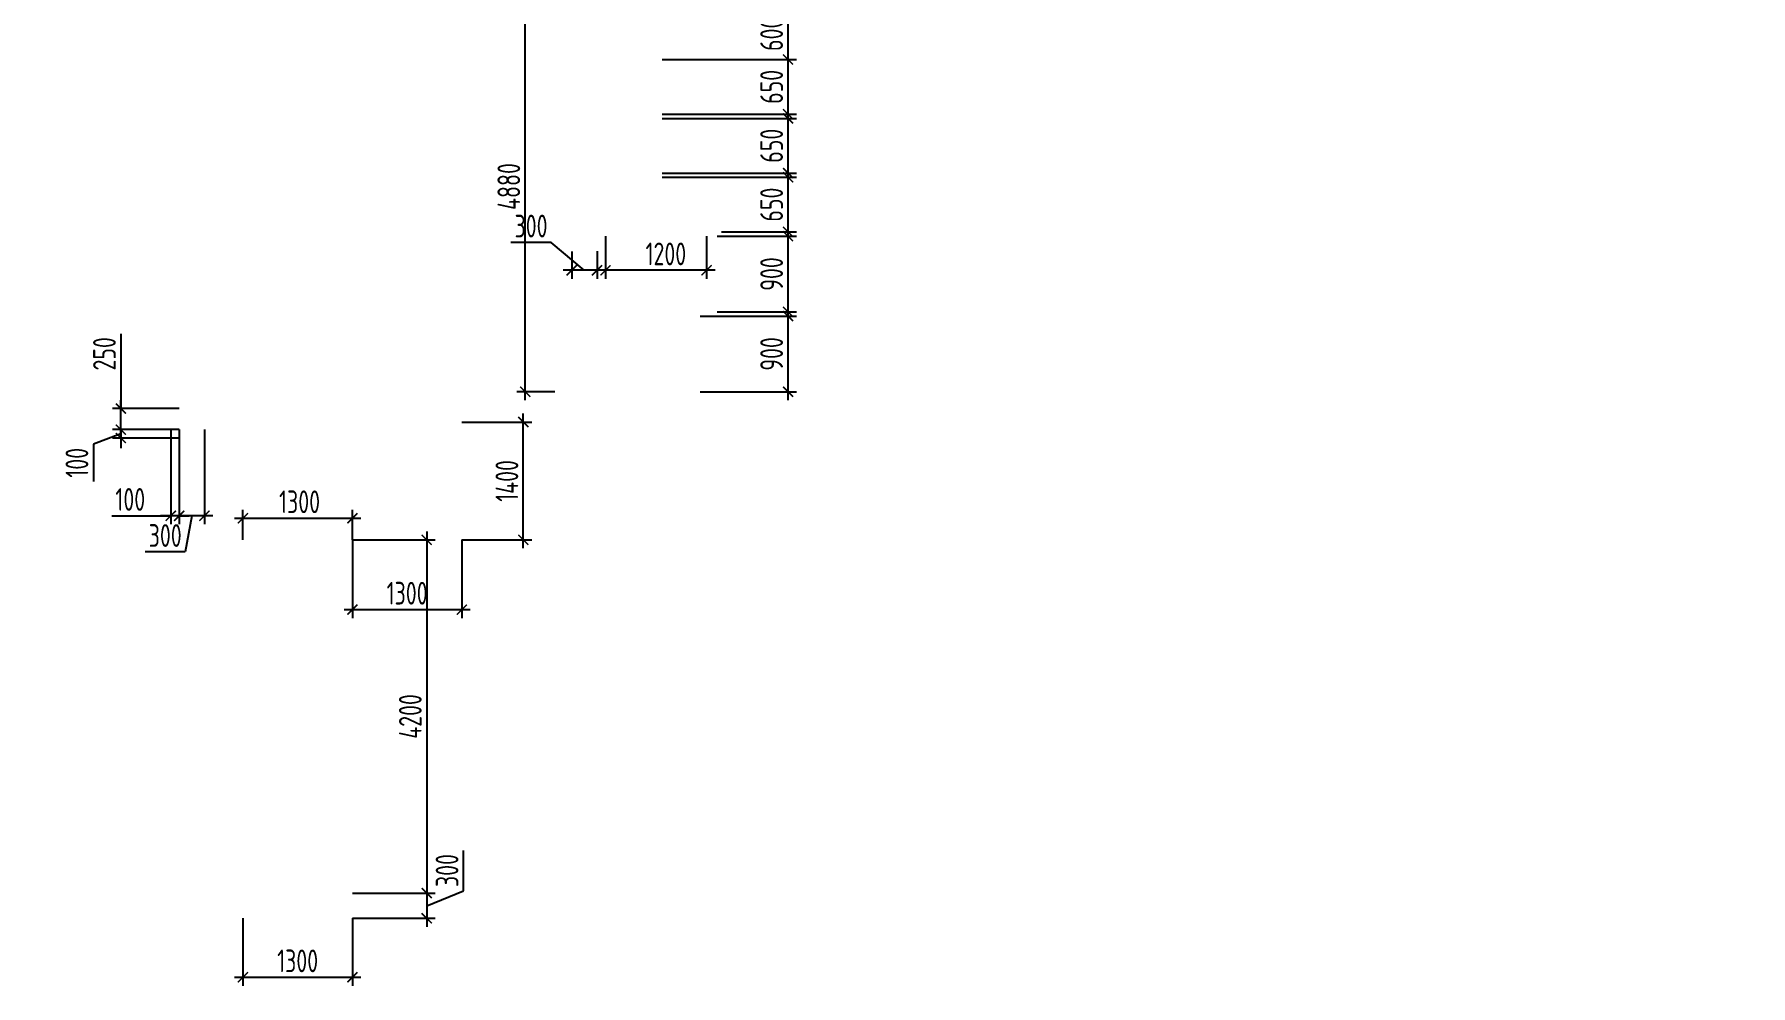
# Model space of a CAD drawing. Header units: millimetres. Extents: x -350007 to 536090, y -888 to 198380.
# Drawn here: x -201025 to -180628, y 54595 to 65906 of the extents above; entities that cross this region are included whole.
import ezdxf

# ---------------------------------------------------------------- set-up
doc = ezdxf.new("R2010")
doc.units = ezdxf.units.MM
doc.layers.add('АР_Размеры нов.', color=15, linetype='Continuous', lineweight=0)
doc.styles.add('ISOCPEUR', font='isocpeur.ttf', dxfattribs={"width": 0.7})
doc.dimstyles.new('R_100', dxfattribs={"dimtxt": 270, "dimasz": 120, "dimexe": 100, "dimexo": 0, "dimgap": 60, "dimtad": 1, "dimdec": 0, "dimrnd": 5, "dimzin": 0, "dimdsep": 46, "dimtxsty": 'ISOCPEUR', "dimblk": 'ARCHTICK', "dimcen": 0, "dimdle": 100, "dimclrd": 256, "dimclre": 256, "dimclrt": 256, "dimadec": 0, "dimazin": 0, "dimtfac": 2, "dimtdec": 0, "dimtofl": 0, "dimtmove": 1, "dimatfit": 3, "dimfxl": 1, "dimtvp": 3, "dimtolj": 1, "dimtzin": 0, "dimarcsym": 0})

# ---------------------------------------------------------------- blocks, each defined once
blk = doc.blocks.new('_ArchTick')
at = {"color": 0, "linetype": 'ByBlock', "const_width": 0.15}
blk.add_lwpolyline([(-0.5, -0.5), (0.5, 0.5)], dxfattribs=at)
blk = doc.blocks.new('*D2721')
at = {"layer": 'АР_Размеры нов.', "lineweight": -2, "ltscale": 100, "transparency": 16777216}
for p, q in [((-198546, 55396), (-198546, 54595)), ((-197245, 55396), (-197245, 54595)), ((-198646, 54695), (-197145, 54695))]:
    blk.add_line(p, q, dxfattribs=at)
at = {"layer": 'АР_Размеры нов.', "lineweight": -2, "ltscale": 100, "transparency": 16777216, "xscale": 120, "yscale": 120, "zscale": 120, "rotation": 180}
blk.add_blockref('_ArchTick', (-198546, 54695), dxfattribs=at)
at = {"layer": 'АР_Размеры нов.', "lineweight": -2, "ltscale": 100, "transparency": 16777216, "xscale": 120, "yscale": 120, "zscale": 120}
blk.add_blockref('_ArchTick', (-197245, 54695), dxfattribs=at)
at = {"layer": 'АР_Размеры нов.', "ltscale": 100, "transparency": 16777216, "insert": (-197896, 54890), "char_height": 270, "attachment_point": 5, "style": 'ISOCPEUR'}
blk.add_mtext('\\A1;1300', dxfattribs=at)
blk = doc.blocks.new('*D2954')
at = {"layer": 'АР_Размеры нов.', "lineweight": -2, "ltscale": 100, "transparency": 16777216}
for p, q in [((-195945, 61296), (-195114, 61296)), ((-195214, 59796), (-195214, 61396)), ((-195945, 59896), (-195114, 59896))]:
    blk.add_line(p, q, dxfattribs=at)
at = {"layer": 'АР_Размеры нов.', "lineweight": -2, "ltscale": 100, "transparency": 16777216, "xscale": 120, "yscale": 120, "zscale": 120}
for p, rotation in [((-195214, 61296), 90), ((-195214, 59896), 270)]:
    blk.add_blockref('_ArchTick', p, dxfattribs=dict(at, rotation=rotation))
at = {"layer": 'АР_Размеры нов.', "ltscale": 100, "transparency": 16777216, "insert": (-195409, 60596), "char_height": 270, "attachment_point": 5, "rotation": 90, "style": 'ISOCPEUR'}
blk.add_mtext('\\A1;1400', dxfattribs=at)
blk = doc.blocks.new('*D2955')
at = {"layer": 'АР_Размеры нов.', "lineweight": -2, "ltscale": 100, "transparency": 16777216}
for p, q in [((-198546, 59896), (-198546, 60253)), ((-197245, 59896), (-197245, 60253)), ((-198646, 60153), (-197145, 60153))]:
    blk.add_line(p, q, dxfattribs=at)
at = {"layer": 'АР_Размеры нов.', "lineweight": -2, "ltscale": 100, "transparency": 16777216, "xscale": 120, "yscale": 120, "zscale": 120, "rotation": 180}
blk.add_blockref('_ArchTick', (-198546, 60153), dxfattribs=at)
at = {"layer": 'АР_Размеры нов.', "lineweight": -2, "ltscale": 100, "transparency": 16777216, "xscale": 120, "yscale": 120, "zscale": 120}
blk.add_blockref('_ArchTick', (-197245, 60153), dxfattribs=at)
at = {"layer": 'АР_Размеры нов.', "ltscale": 100, "transparency": 16777216, "insert": (-197873, 60348), "char_height": 270, "attachment_point": 5, "style": 'ISOCPEUR'}
blk.add_mtext('\\A1;1300', dxfattribs=at)
blk = doc.blocks.new('*D2956')
at = {"layer": 'АР_Размеры нов.', "lineweight": -2, "ltscale": 100, "transparency": 16777216}
for p, q in [((-197245, 59896), (-197245, 58966)), ((-195945, 59896), (-195945, 58966)), ((-197345, 59066), (-195845, 59066))]:
    blk.add_line(p, q, dxfattribs=at)
at = {"layer": 'АР_Размеры нов.', "lineweight": -2, "ltscale": 100, "transparency": 16777216, "xscale": 120, "yscale": 120, "zscale": 120, "rotation": 180}
blk.add_blockref('_ArchTick', (-197245, 59066), dxfattribs=at)
at = {"layer": 'АР_Размеры нов.', "lineweight": -2, "ltscale": 100, "transparency": 16777216, "xscale": 120, "yscale": 120, "zscale": 120}
blk.add_blockref('_ArchTick', (-195945, 59066), dxfattribs=at)
at = {"layer": 'АР_Размеры нов.', "ltscale": 100, "transparency": 16777216, "insert": (-196595, 59261), "char_height": 270, "attachment_point": 5, "style": 'ISOCPEUR'}
blk.add_mtext('\\A1;1300', dxfattribs=at)
blk = doc.blocks.new('*D2957')
at = {"layer": 'АР_Размеры нов.', "lineweight": -2, "ltscale": 100, "transparency": 16777216}
for p, q in [((-196362, 59996), (-196362, 55596)), ((-197245, 59896), (-196262, 59896)), ((-197245, 55696), (-196262, 55696))]:
    blk.add_line(p, q, dxfattribs=at)
at = {"layer": 'АР_Размеры нов.', "lineweight": -2, "ltscale": 100, "transparency": 16777216, "xscale": 120, "yscale": 120, "zscale": 120}
for p, rotation in [((-196362, 59896), 90), ((-196362, 55696), 270)]:
    blk.add_blockref('_ArchTick', p, dxfattribs=dict(at, rotation=rotation))
at = {"layer": 'АР_Размеры нов.', "ltscale": 100, "transparency": 16777216, "insert": (-196557, 57796), "char_height": 270, "attachment_point": 5, "rotation": 90, "style": 'ISOCPEUR'}
blk.add_mtext('\\A1;4200', dxfattribs=at)
blk = doc.blocks.new('*D2795')
at = {"layer": 'АР_Размеры нов.', "lineweight": -2, "ltscale": 100, "transparency": 16777216}
for p, q in [((-195925, 55724), (-195925, 56203)), ((-197245, 55696), (-196262, 55696)), ((-196362, 55796), (-196362, 55296)), ((-196362, 55546), (-195925, 55724)), ((-197245, 55396), (-196262, 55396))]:
    blk.add_line(p, q, dxfattribs=at)
at = {"layer": 'АР_Размеры нов.', "lineweight": -2, "ltscale": 100, "transparency": 16777216, "xscale": 120, "yscale": 120, "zscale": 120}
for p, rotation in [((-196362, 55696), 90), ((-196362, 55396), 270)]:
    blk.add_blockref('_ArchTick', p, dxfattribs=dict(at, rotation=rotation))
at = {"layer": 'АР_Размеры нов.', "ltscale": 100, "transparency": 16777216, "insert": (-196120, 55964), "char_height": 270, "attachment_point": 5, "rotation": 90, "style": 'ISOCPEUR'}
blk.add_mtext('\\A1;300', dxfattribs=at)
blk = doc.blocks.new('*D1677')
at = {"layer": 'АР_Размеры нов.', "lineweight": -2, "ltscale": 500, "transparency": 16777216}
for p, q in [((-199304, 61206), (-199304, 60081)), ((-199004, 61206), (-199004, 60081)), ((-198904, 60181), (-199404, 60181)), ((-199154, 60181), (-199231, 59752)), ((-199231, 59752), (-199710, 59752))]:
    blk.add_line(p, q, dxfattribs=at)
at = {"layer": 'АР_Размеры нов.', "lineweight": -2, "ltscale": 500, "transparency": 16777216, "xscale": 120, "yscale": 120, "zscale": 120, "rotation": 180}
blk.add_blockref('_ArchTick', (-199304, 60181), dxfattribs=at)
at = {"layer": 'АР_Размеры нов.', "lineweight": -2, "ltscale": 500, "transparency": 16777216, "xscale": 120, "yscale": 120, "zscale": 120}
blk.add_blockref('_ArchTick', (-199004, 60181), dxfattribs=at)
at = {"layer": 'АР_Размеры нов.', "lineweight": 13, "ltscale": 500, "transparency": 16777216, "insert": (-199470, 59947), "char_height": 270, "attachment_point": 5, "style": 'ISOCPEUR'}
blk.add_mtext('\\A1;300', dxfattribs=at)
blk = doc.blocks.new('*D1678')
at = {"layer": 'АР_Размеры нов.', "lineweight": -2, "ltscale": 500, "transparency": 16777216}
for p, q in [((-199404, 61206), (-199404, 60081)), ((-199304, 61206), (-199304, 60081)), ((-200106, 60181), (-199404, 60181)), ((-199404, 60181), (-199524, 60181)), ((-199304, 60181), (-199404, 60181)), ((-199304, 60181), (-199184, 60181))]:
    blk.add_line(p, q, dxfattribs=at)
at = {"layer": 'АР_Размеры нов.', "lineweight": -2, "ltscale": 500, "transparency": 16777216, "xscale": 120, "yscale": 120, "zscale": 120}
blk.add_blockref('_ArchTick', (-199404, 60181), dxfattribs=at)
at = {"layer": 'АР_Размеры нов.', "lineweight": -2, "ltscale": 500, "transparency": 16777216, "xscale": 120, "yscale": 120, "zscale": 120, "rotation": 180}
blk.add_blockref('_ArchTick', (-199304, 60181), dxfattribs=at)
at = {"layer": 'АР_Размеры нов.', "lineweight": 13, "ltscale": 500, "transparency": 16777216, "insert": (-199885, 60376), "char_height": 270, "attachment_point": 5, "style": 'ISOCPEUR'}
blk.add_mtext('\\A1;100', dxfattribs=at)
blk = doc.blocks.new('*D1679')
at = {"layer": 'АР_Размеры нов.', "lineweight": -2, "ltscale": 500, "transparency": 16777216}
for p, q in [((-199997, 62346), (-199997, 61456)), ((-199304, 61456), (-200097, 61456)), ((-199997, 61106), (-199997, 61556)), ((-199304, 61206), (-200097, 61206))]:
    blk.add_line(p, q, dxfattribs=at)
at = {"layer": 'АР_Размеры нов.', "lineweight": -2, "ltscale": 500, "transparency": 16777216, "xscale": 120, "yscale": 120, "zscale": 120}
for p, rotation in [((-199997, 61456), 90), ((-199997, 61206), 270)]:
    blk.add_blockref('_ArchTick', p, dxfattribs=dict(at, rotation=rotation))
at = {"layer": 'АР_Размеры нов.', "lineweight": 13, "ltscale": 500, "transparency": 16777216, "insert": (-200192, 62107), "char_height": 270, "attachment_point": 5, "rotation": 90, "style": 'ISOCPEUR'}
blk.add_mtext('\\A1;250', dxfattribs=at)
blk = doc.blocks.new('*D1680')
at = {"layer": 'АР_Размеры нов.', "lineweight": -2, "ltscale": 500, "transparency": 16777216}
for p, q in [((-199304, 61206), (-200097, 61206)), ((-199997, 61206), (-199997, 61326)), ((-199997, 61206), (-199997, 61106)), ((-199997, 61156), (-200324, 61032)), ((-200324, 61032), (-200324, 60591)), ((-199304, 61106), (-200097, 61106)), ((-199997, 61106), (-199997, 60986))]:
    blk.add_line(p, q, dxfattribs=at)
at = {"layer": 'АР_Размеры нов.', "lineweight": -2, "ltscale": 500, "transparency": 16777216, "xscale": 120, "yscale": 120, "zscale": 120}
for p, rotation in [((-199997, 61206), 270), ((-199997, 61106), 90)]:
    blk.add_blockref('_ArchTick', p, dxfattribs=dict(at, rotation=rotation))
at = {"layer": 'АР_Размеры нов.', "lineweight": 13, "ltscale": 500, "transparency": 16777216, "insert": (-200519, 60812), "char_height": 270, "attachment_point": 5, "rotation": 90, "style": 'ISOCPEUR'}
blk.add_mtext('\\A1;100', dxfattribs=at)
blk = doc.blocks.new('*D1681')
at = {"layer": 'АР_Размеры нов.', "lineweight": -2, "ltscale": 500, "transparency": 16777216}
for p, q in [((-192068, 61556), (-192068, 62656)), ((-193114, 62556), (-191968, 62556)), ((-193114, 61656), (-191968, 61656))]:
    blk.add_line(p, q, dxfattribs=at)
at = {"layer": 'АР_Размеры нов.', "lineweight": -2, "ltscale": 500, "transparency": 16777216, "xscale": 120, "yscale": 120, "zscale": 120}
for p, rotation in [((-192068, 62556), 90), ((-192068, 61656), 270)]:
    blk.add_blockref('_ArchTick', p, dxfattribs=dict(at, rotation=rotation))
at = {"layer": 'АР_Размеры нов.', "lineweight": 13, "ltscale": 500, "transparency": 16777216, "insert": (-192263, 62106), "char_height": 270, "attachment_point": 5, "rotation": 90, "style": 'ISOCPEUR'}
blk.add_mtext('\\A1;900', dxfattribs=at)
blk = doc.blocks.new('*D1682')
at = {"layer": 'АР_Размеры нов.', "lineweight": -2, "ltscale": 500, "transparency": 16777216}
for p, q in [((-192910, 63506), (-191968, 63506)), ((-192068, 62506), (-192068, 63606)), ((-192910, 62606), (-191968, 62606))]:
    blk.add_line(p, q, dxfattribs=at)
at = {"layer": 'АР_Размеры нов.', "lineweight": -2, "ltscale": 500, "transparency": 16777216, "xscale": 120, "yscale": 120, "zscale": 120}
for p, rotation in [((-192068, 63506), 90), ((-192068, 62606), 270)]:
    blk.add_blockref('_ArchTick', p, dxfattribs=dict(at, rotation=rotation))
at = {"layer": 'АР_Размеры нов.', "lineweight": 13, "ltscale": 500, "transparency": 16777216, "insert": (-192263, 63056), "char_height": 270, "attachment_point": 5, "rotation": 90, "style": 'ISOCPEUR'}
blk.add_mtext('\\A1;900', dxfattribs=at)
blk = doc.blocks.new('*D1683')
at = {"layer": 'АР_Размеры нов.', "lineweight": -2, "ltscale": 500, "transparency": 16777216}
for p, q in [((-194238, 63506), (-194238, 63000)), ((-193036, 63506), (-193036, 63000)), ((-192936, 63100), (-194338, 63100))]:
    blk.add_line(p, q, dxfattribs=at)
at = {"layer": 'АР_Размеры нов.', "lineweight": -2, "ltscale": 500, "transparency": 16777216, "xscale": 120, "yscale": 120, "zscale": 120, "rotation": 180}
blk.add_blockref('_ArchTick', (-194238, 63100), dxfattribs=at)
at = {"layer": 'АР_Размеры нов.', "lineweight": -2, "ltscale": 500, "transparency": 16777216, "xscale": 120, "yscale": 120, "zscale": 120}
blk.add_blockref('_ArchTick', (-193036, 63100), dxfattribs=at)
at = {"layer": 'АР_Размеры нов.', "lineweight": 13, "ltscale": 500, "transparency": 16777216, "insert": (-193520, 63295), "char_height": 270, "attachment_point": 5, "style": 'ISOCPEUR'}
blk.add_mtext('\\A1;1200', dxfattribs=at)
blk = doc.blocks.new('*D1684')
at = {"layer": 'АР_Размеры нов.', "lineweight": -2, "ltscale": 500, "transparency": 16777216}
for p, q in [((-194882, 63431), (-195361, 63431)), ((-194489, 63100), (-194882, 63431)), ((-194639, 63325), (-194639, 63000)), ((-194338, 63328), (-194338, 63000)), ((-194238, 63100), (-194739, 63100))]:
    blk.add_line(p, q, dxfattribs=at)
at = {"layer": 'АР_Размеры нов.', "lineweight": -2, "ltscale": 500, "transparency": 16777216, "xscale": 120, "yscale": 120, "zscale": 120, "rotation": 180}
blk.add_blockref('_ArchTick', (-194639, 63100), dxfattribs=at)
at = {"layer": 'АР_Размеры нов.', "lineweight": -2, "ltscale": 500, "transparency": 16777216, "xscale": 120, "yscale": 120, "zscale": 120}
blk.add_blockref('_ArchTick', (-194338, 63100), dxfattribs=at)
at = {"layer": 'АР_Размеры нов.', "lineweight": 13, "ltscale": 500, "transparency": 16777216, "insert": (-195122, 63626), "char_height": 270, "attachment_point": 5, "style": 'ISOCPEUR'}
blk.add_mtext('\\A1;300', dxfattribs=at)
blk = doc.blocks.new('*D1685')
at = {"layer": 'АР_Размеры нов.', "lineweight": -2, "ltscale": 500, "transparency": 16777216}
for p, q in [((-192068, 63456), (-192068, 64306)), ((-193562, 64206), (-191968, 64206)), ((-192860, 63556), (-191968, 63556))]:
    blk.add_line(p, q, dxfattribs=at)
at = {"layer": 'АР_Размеры нов.', "lineweight": -2, "ltscale": 500, "transparency": 16777216, "xscale": 120, "yscale": 120, "zscale": 120}
for p, rotation in [((-192068, 64206), 90), ((-192068, 63556), 270)]:
    blk.add_blockref('_ArchTick', p, dxfattribs=dict(at, rotation=rotation))
at = {"layer": 'АР_Размеры нов.', "lineweight": 13, "ltscale": 500, "transparency": 16777216, "insert": (-192263, 63881), "char_height": 270, "attachment_point": 5, "rotation": 90, "style": 'ISOCPEUR'}
blk.add_mtext('\\A1;650', dxfattribs=at)
blk = doc.blocks.new('*D1686')
at = {"layer": 'АР_Размеры нов.', "lineweight": -2, "ltscale": 500, "transparency": 16777216}
for p, q in [((-193562, 64906), (-191968, 64906)), ((-192068, 64156), (-192068, 65006)), ((-193562, 64256), (-191968, 64256))]:
    blk.add_line(p, q, dxfattribs=at)
at = {"layer": 'АР_Размеры нов.', "lineweight": -2, "ltscale": 500, "transparency": 16777216, "xscale": 120, "yscale": 120, "zscale": 120}
for p, rotation in [((-192068, 64906), 90), ((-192068, 64256), 270)]:
    blk.add_blockref('_ArchTick', p, dxfattribs=dict(at, rotation=rotation))
at = {"layer": 'АР_Размеры нов.', "lineweight": 13, "ltscale": 500, "transparency": 16777216, "insert": (-192263, 64581), "char_height": 270, "attachment_point": 5, "rotation": 90, "style": 'ISOCPEUR'}
blk.add_mtext('\\A1;650', dxfattribs=at)
blk = doc.blocks.new('*D1687')
at = {"layer": 'АР_Размеры нов.', "lineweight": -2, "ltscale": 500, "transparency": 16777216}
for p, q in [((-192068, 64856), (-192068, 65706)), ((-193562, 65606), (-191968, 65606)), ((-193562, 64956), (-191968, 64956))]:
    blk.add_line(p, q, dxfattribs=at)
at = {"layer": 'АР_Размеры нов.', "lineweight": -2, "ltscale": 500, "transparency": 16777216, "xscale": 120, "yscale": 120, "zscale": 120}
for p, rotation in [((-192068, 65606), 90), ((-192068, 64956), 270)]:
    blk.add_blockref('_ArchTick', p, dxfattribs=dict(at, rotation=rotation))
at = {"layer": 'АР_Размеры нов.', "lineweight": 13, "ltscale": 500, "transparency": 16777216, "insert": (-192263, 65281), "char_height": 270, "attachment_point": 5, "rotation": 90, "style": 'ISOCPEUR'}
blk.add_mtext('\\A1;650', dxfattribs=at)
blk = doc.blocks.new('*D1698')
at = {"layer": 'АР_Размеры нов.', "lineweight": -2, "ltscale": 500, "transparency": 16777216}
for p, q in [((-192068, 65506), (-192068, 66306)), ((-192590, 66206), (-191968, 66206)), ((-193562, 65606), (-191968, 65606))]:
    blk.add_line(p, q, dxfattribs=at)
at = {"layer": 'АР_Размеры нов.', "lineweight": -2, "ltscale": 500, "transparency": 16777216, "xscale": 120, "yscale": 120, "zscale": 120}
for p, rotation in [((-192068, 66206), 90), ((-192068, 65606), 270)]:
    blk.add_blockref('_ArchTick', p, dxfattribs=dict(at, rotation=rotation))
at = {"layer": 'АР_Размеры нов.', "lineweight": 13, "ltscale": 500, "transparency": 16777216, "insert": (-192263, 65906), "char_height": 270, "attachment_point": 5, "rotation": 90, "style": 'ISOCPEUR'}
blk.add_mtext('\\A1;600', dxfattribs=at)
blk = doc.blocks.new('*D1978')
at = {"layer": 'АР_Размеры нов.', "lineweight": -2, "ltscale": 500, "transparency": 16777216}
for p, q in [((-194839, 66537), (-195291, 66537)), ((-195191, 61556), (-195191, 66637)), ((-194839, 61656), (-195291, 61656))]:
    blk.add_line(p, q, dxfattribs=at)
at = {"layer": 'АР_Размеры нов.', "lineweight": -2, "ltscale": 500, "transparency": 16777216, "xscale": 120, "yscale": 120, "zscale": 120}
for p, rotation in [((-195191, 66537), 90), ((-195191, 61656), 270)]:
    blk.add_blockref('_ArchTick', p, dxfattribs=dict(at, rotation=rotation))
at = {"layer": 'АР_Размеры нов.', "lineweight": 13, "ltscale": 500, "transparency": 16777216, "insert": (-195386, 64096), "char_height": 270, "attachment_point": 5, "rotation": 90, "style": 'ISOCPEUR'}
blk.add_mtext('\\A1;4880', dxfattribs=at)
blk = doc.blocks.new('*D7184')
at = {"layer": 'АР_Размеры нов.', "lineweight": -2, "transparency": 16777216}
for p, q in [((-186100, 131671), (-186003, 131996)), ((-186003, 131996), (-185656, 131996)), ((-186145, 131371), (-186145, 131771)), ((-186055, 131531), (-186055, 131771)), ((-186145, 131671), (-186265, 131671)), ((-186145, 131671), (-186055, 131671)), ((-186055, 131671), (-185935, 131671)), ((-281863, 59885), (-281863, 59309)), ((-281179, 59885), (-281179, 59309)), ((-281963, 59409), (-281079, 59409))]:
    blk.add_line(p, q, dxfattribs=at)
at = {"layer": 'АР_Размеры нов.', "lineweight": -2, "transparency": 16777216, "xscale": 120, "yscale": 120, "zscale": 120}
for p in [(-186145, 131671), (-281179, 59409)]:
    blk.add_blockref('_ArchTick', p, dxfattribs=at)
at = {"layer": 'АР_Размеры нов.', "lineweight": -2, "transparency": 16777216, "xscale": 120, "yscale": 120, "zscale": 120, "rotation": 180}
for p in [(-186055, 131671), (-281863, 59409)]:
    blk.add_blockref('_ArchTick', p, dxfattribs=at)
at = {"layer": 'АР_Размеры нов.', "transparency": 16777216, "char_height": 270, "attachment_point": 5, "style": 'ISOCPEUR'}
for s, insert in [('\\A1;90', (-185829, 132191)), ('\\A1;685', (-281521, 59604))]:
    blk.add_mtext(s, dxfattribs=dict(at, insert=insert))
blk = doc.blocks.new('*D7185')
at = {"layer": 'АР_Размеры нов.', "lineweight": -2, "transparency": 16777216}
for p, q in [((-152915, 120873), (-152915, 121315)), ((-154304, 120769), (-153410, 120769)), ((-153510, 120695), (-152915, 120873)), ((-153510, 120521), (-153510, 120869)), ((-154464, 120621), (-153410, 120621)), ((-280686, 59785), (-280686, 60786)), ((-281179, 60686), (-280586, 60686)), ((-281179, 59885), (-280586, 59885))]:
    blk.add_line(p, q, dxfattribs=at)
at = {"layer": 'АР_Размеры нов.', "lineweight": -2, "transparency": 16777216, "xscale": 120, "yscale": 120, "zscale": 120}
for p, rotation in [((-153510, 120769), 90), ((-153510, 120621), 270), ((-280686, 60686), 90), ((-280686, 59885), 270)]:
    blk.add_blockref('_ArchTick', p, dxfattribs=dict(at, rotation=rotation))
at = {"layer": 'АР_Размеры нов.', "transparency": 16777216, "char_height": 270, "attachment_point": 5, "rotation": 90, "style": 'ISOCPEUR'}
for s, insert in [('\\A1;150', (-153110, 121094)), ('\\A1;800', (-280881, 60286))]:
    blk.add_mtext(s, dxfattribs=dict(at, insert=insert))
blk = doc.blocks.new('*D7186')
at = {"layer": 'АР_Размеры нов.', "lineweight": -2, "transparency": 16777216}
for p, q in [((-172393, 113364), (-172393, 115311)), ((-171329, 115211), (-172493, 115211)), ((-171329, 113464), (-172493, 113464)), ((-280686, 59985), (-280686, 55406)), ((-281179, 59885), (-280586, 59885)), ((-281179, 55506), (-280586, 55506))]:
    blk.add_line(p, q, dxfattribs=at)
at = {"layer": 'АР_Размеры нов.', "lineweight": -2, "transparency": 16777216, "xscale": 120, "yscale": 120, "zscale": 120}
for p, rotation in [((-172393, 115211), 90), ((-172393, 113464), 270), ((-280686, 59885), 90), ((-280686, 55506), 270)]:
    blk.add_blockref('_ArchTick', p, dxfattribs=dict(at, rotation=rotation))
at = {"layer": 'АР_Размеры нов.', "transparency": 16777216, "char_height": 270, "attachment_point": 5, "rotation": 90, "style": 'ISOCPEUR'}
for s, insert in [('\\A1;1745', (-172588, 114338)), ('\\A1;4380', (-280881, 57695))]:
    blk.add_mtext(s, dxfattribs=dict(at, insert=insert))

msp = doc.modelspace()

# ---------------------------------------------------------------- dimensions: what is measured, and where the dimension line sits
at = {"layer": 'АР_Размеры нов.'}
for base, p1, p2, middle in [((-186055.2, 131670.6), (-186145.2, 131370.7), (-186055.2, 131530.7), (-185942.7, 132190.6)), ((-281179, 59408.8), (-281863.4, 59884.7), (-281179, 59884.7), (-281521.2, 59603.8))]:
    dim = msp.add_linear_dim(base=base, p1=p1, p2=p2, dimstyle='R_100', override={"dimpost": '\\X'}, dxfattribs=at)
    dim.commit()
    dim.dimension.update_dxf_attribs({"geometry": '*D7184', "text_midpoint": middle})
for base, p1, p2, picture, middle in [((-153510.4, 120769.1), (-154463.9, 120620.7), (-154303.9, 120769.1), '*D7185', (-153110.4, 120933.4)), ((-280686, 60686.4), (-281179, 59884.7), (-281179, 60686.4), '*D7185', (-280881, 60285.5)), ((-172392.8, 115210.7), (-171328.9, 113464.4), (-171328.9, 115210.7), '*D7186', (-172587.8, 114337.6)), ((-280686, 55506), (-281179, 59884.7), (-281179, 55506), '*D7186', (-280881, 57695.3))]:
    dim = msp.add_linear_dim(base=base, p1=p1, p2=p2, angle=90, dimstyle='R_100', override={"dimpost": '\\X'}, dxfattribs=at)
    dim.commit()
    dim.dimension.update_dxf_attribs({"geometry": picture, "text_midpoint": middle})
at = {"layer": 'АР_Размеры нов.', "lineweight": 13, "ltscale": 500}
for base, p1, p2, picture, middle in [((-195190.8, 66536.8), (-194838.9, 61655.7), (-194838.9, 66536.8), '*D1978', (-195385.8, 64096.2)), ((-192067.8, 66205.7), (-193562.2, 65605.7), (-192590.3, 66205.7), '*D1698', (-192262.8, 65905.7)), ((-192067.8, 65605.7), (-193562.2, 64955.7), (-193562.2, 65605.7), '*D1687', (-192262.8, 65280.7)), ((-192067.8, 64905.7), (-193562.1, 64255.6), (-193562.2, 64905.7), '*D1686', (-192262.8, 64580.6)), ((-192067.8, 64205.6), (-192860.4, 63555.7), (-193562.1, 64205.6), '*D1685', (-192262.8, 63880.7)), ((-192067.8, 63505.7), (-192910.5, 62605.7), (-192910.5, 63505.7), '*D1682', (-192262.8, 63055.7)), ((-192067.8, 62555.7), (-193114.2, 61655.7), (-193114.3, 62555.7), '*D1681', (-192262.8, 62105.7))]:
    dim = msp.add_linear_dim(base=base, p1=p1, p2=p2, angle=90, dimstyle='R_100', override={"dimpost": '\\X'}, dxfattribs=at)
    dim.commit()
    dim.dimension.update_dxf_attribs({"geometry": picture, "text_midpoint": middle})
for base, p1, p2, picture, middle in [((-194638.9, 63100.1), (-194338.2, 63328), (-194638.9, 63325.4), '*D1684', (-194942.1, 63431.1)), ((-194238.2, 63100.1), (-193036.2, 63505.7), (-194238.2, 63505.6), '*D1683', (-193520.3, 63100.1)), ((-199403.9, 60181.5), (-199303.9, 61205.6), (-199403.9, 61205.6), '*D1678', (-199885.5, 60301)), ((-199303.9, 60181.5), (-199003.9, 61205.6), (-199303.9, 61205.6), '*D1677', (-199290.6, 59752.2))]:
    dim = msp.add_linear_dim(base=base, p1=p1, p2=p2, dimstyle='R_100', override={"dimpost": '\\X'}, dxfattribs=at)
    dim.commit()
    dim.dimension.update_dxf_attribs({"geometry": picture, "text_midpoint": middle, "dimtype": 160})
for base, p2, picture, middle in [((-199996.6, 61455.6), (-199303.9, 61455.6), '*D1679', (-199819.2, 62106.9)), ((-199996.6, 61105.6), (-199303.9, 61105.6), '*D1680', (-200323.6, 60972.4))]:
    dim = msp.add_linear_dim(base=base, p1=(-199303.9, 61205.6), p2=p2, angle=90, dimstyle='R_100', override={"dimpost": '\\X'}, dxfattribs=at)
    dim.commit()
    dim.dimension.update_dxf_attribs({"geometry": picture, "text_midpoint": middle, "dimtype": 160})
at = {"layer": 'АР_Размеры нов.', "ltscale": 100}
for base, p1, p2, picture, middle in [((-195213.6, 61295.7), (-195945.4, 59895.8, 1.8), (-195945.4, 61295.7), '*D2954', (-195408.6, 60595.7)), ((-196361.7, 55695.7), (-197245, 59895.7), (-197245, 55695.7), '*D2957', (-196556.7, 57795.7))]:
    dim = msp.add_linear_dim(base=base, p1=p1, p2=p2, angle=90, dimstyle='R_100', override={"dimpost": '\\X', "dimfxl": 300, "dimarcsym": 1}, dxfattribs=at)
    dim.commit()
    dim.dimension.update_dxf_attribs({"geometry": picture, "text_midpoint": middle})
dim = msp.add_linear_dim(base=(-197245, 60153.4), p1=(-198546.2, 59895.7), p2=(-197245, 59895.7, 1.4), dimstyle='R_100', override={"dimpost": '\\X', "dimfxl": 300, "dimarcsym": 1}, dxfattribs=at)
dim.commit()
dim.dimension.update_dxf_attribs({"geometry": '*D2955', "text_midpoint": (-197873.5, 60153.4), "dimtype": 160})
for base, p1, p2, picture, middle in [((-195945.4, 59066.5), (-197245, 59895.7, 0), (-195945.4, 59895.7, 1.8), '*D2956', (-196595.2, 59261.5)), ((-197245.5, 54695.1), (-198546.2, 55395.7), (-197245.5, 55395.7), '*D2721', (-197895.8, 54890.1))]:
    dim = msp.add_linear_dim(base=base, p1=p1, p2=p2, dimstyle='R_100', override={"dimpost": '\\X', "dimfxl": 300, "dimarcsym": 1}, dxfattribs=at)
    dim.commit()
    dim.dimension.update_dxf_attribs({"geometry": picture, "text_midpoint": middle})
dim = msp.add_linear_dim(base=(-196361.7, 55395.7), p1=(-197245.5, 55695.7), p2=(-197245.5, 55395.7), angle=90, dimstyle='R_100', override={"dimpost": '\\X', "dimfxl": 300, "dimarcsym": 1}, dxfattribs=at)
dim.commit()
dim.dimension.update_dxf_attribs({"geometry": '*D2795', "text_midpoint": (-195924.6, 55784.2), "dimtype": 160})

doc.saveas('drawing.dxf')
